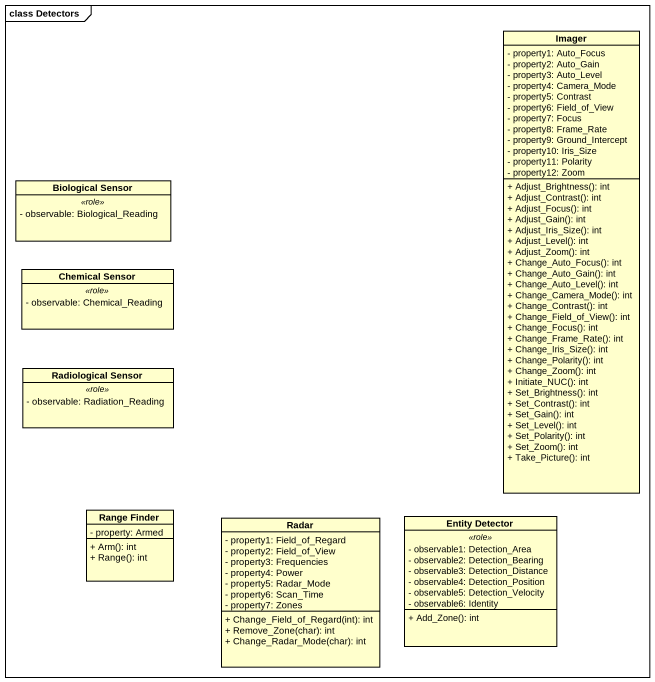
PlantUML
@startuml
mainframe class Detectors
hide circle
hide empty members
skinparam classAttributeIconSize 0
class Imager {
  - property1: Auto_Focus
  - property2: Auto_Gain
  - property3: Auto_Level
  - property4: Camera_Mode
  - property5: Contrast
  - property6: Field_of_View
  - property7: Focus
  - property8: Frame_Rate
  - property9: Ground_Intercept
  - property10: Iris_Size
  - property11: Polarity
  - property12: Zoom
  + Adjust_Brightness(): int
  + Adjust_Contrast(): int
  + Adjust_Focus(): int
  + Adjust_Gain(): int
  + Adjust_Iris_Size(): int
  + Adjust_Level(): int
  + Adjust_Zoom(): int
  + Change_Auto_Focus(): int
  + Change_Auto_Gain(): int
  + Change_Auto_Level(): int
  + Change_Camera_Mode(): int
  + Change_Contrast(): int
  + Change_Field_of_View(): int
  + Change_Focus(): int
  + Change_Frame_Rate(): int
  + Change_Iris_Size(): int
  + Change_Polarity(): int
  + Change_Zoom(): int
  + Initiate_NUC(): int
  + Set_Brightness(): int
  + Set_Contrast(): int
  + Set_Gain(): int
  + Set_Level(): int
  + Set_Polarity(): int
  + Set_Zoom(): int
  + Take_Picture(): int
}
class "Biological Sensor" as Biological_Sensor {
  .. <<role>> ..
  - observable: Biological_Reading
}
class "Chemical Sensor" as Chemical_Sensor {
  .. <<role>> ..
  - observable: Chemical_Reading
}
class "Radiological Sensor" as Radiological_Sensor {
  .. <<role>> ..
  - observable: Radiation_Reading
}
class "Range Finder" as Range_Finder {
  - property: Armed
  + Arm(): int
  + Range(): int
}
class Radar {
  - property1: Field_of_Regard
  - property2: Field_of_View
  - property3: Frequencies
  - property4: Power
  - property5: Radar_Mode
  - property6: Scan_Time
  - property7: Zones
  + Change_Field_of_Regard(int): int
  + Remove_Zone(char): int
  + Change_Radar_Mode(char): int
}
class "Entity Detector" as Entity_Detector {
  .. <<role>> ..
  - observable1: Detection_Area
  - observable2: Detection_Bearing
  - observable3: Detection_Distance
  - observable4: Detection_Position
  - observable5: Detection_Velocity
  - observable6: Identity
  --
  + Add_Zone(): int
}
@enduml
